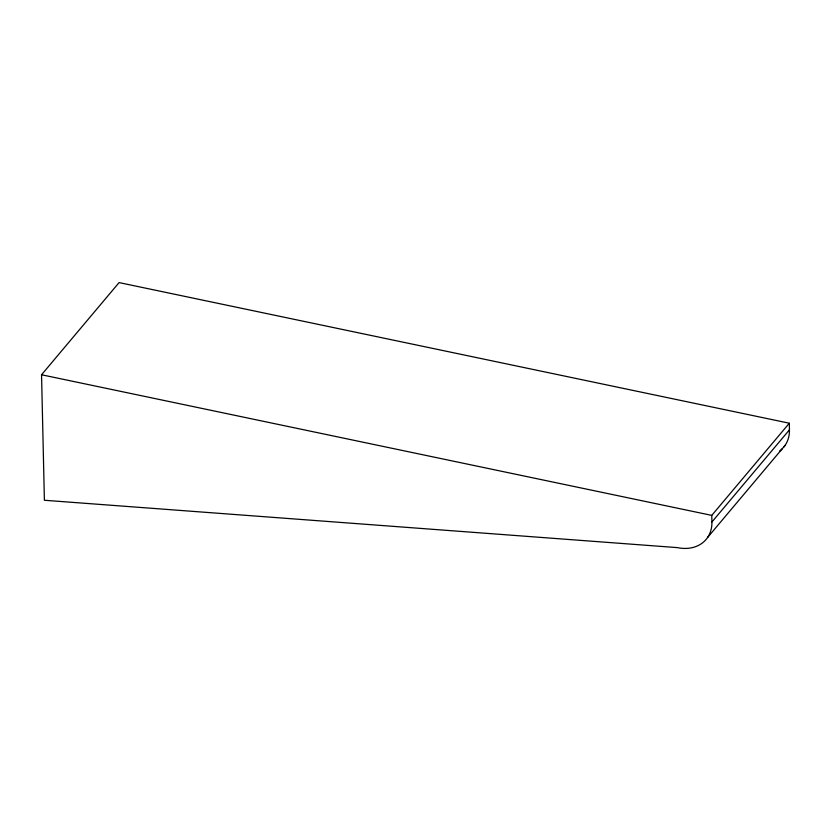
<?xml version="1.0" encoding="UTF-8"?>
<svg xmlns="http://www.w3.org/2000/svg" width="831" height="831" viewBox="0 0 831 831"><rect width="100%" height="100%" fill="white"/><g stroke="black" fill="none" stroke-linecap="round" stroke-linejoin="round"><path stroke-width="1.25" d="M789.45 429.824L711.918 521.993A38.538 30.082 40.1 0 1 677.39 547.619L44.396 500.262L41.55 374.76L119.082 282.592L789.305 423.218L789.45 429.824A38.538 30.082 40.1 0 1 783.747 447.14M711.918 521.993L711.762 515.386L789.305 423.218M707.565 537.512L785.098 445.343M41.55 374.76L711.762 515.386M782.22 448.802A38.538 30.082 40.1 0 1 779.644 451.015"/></g></svg>
